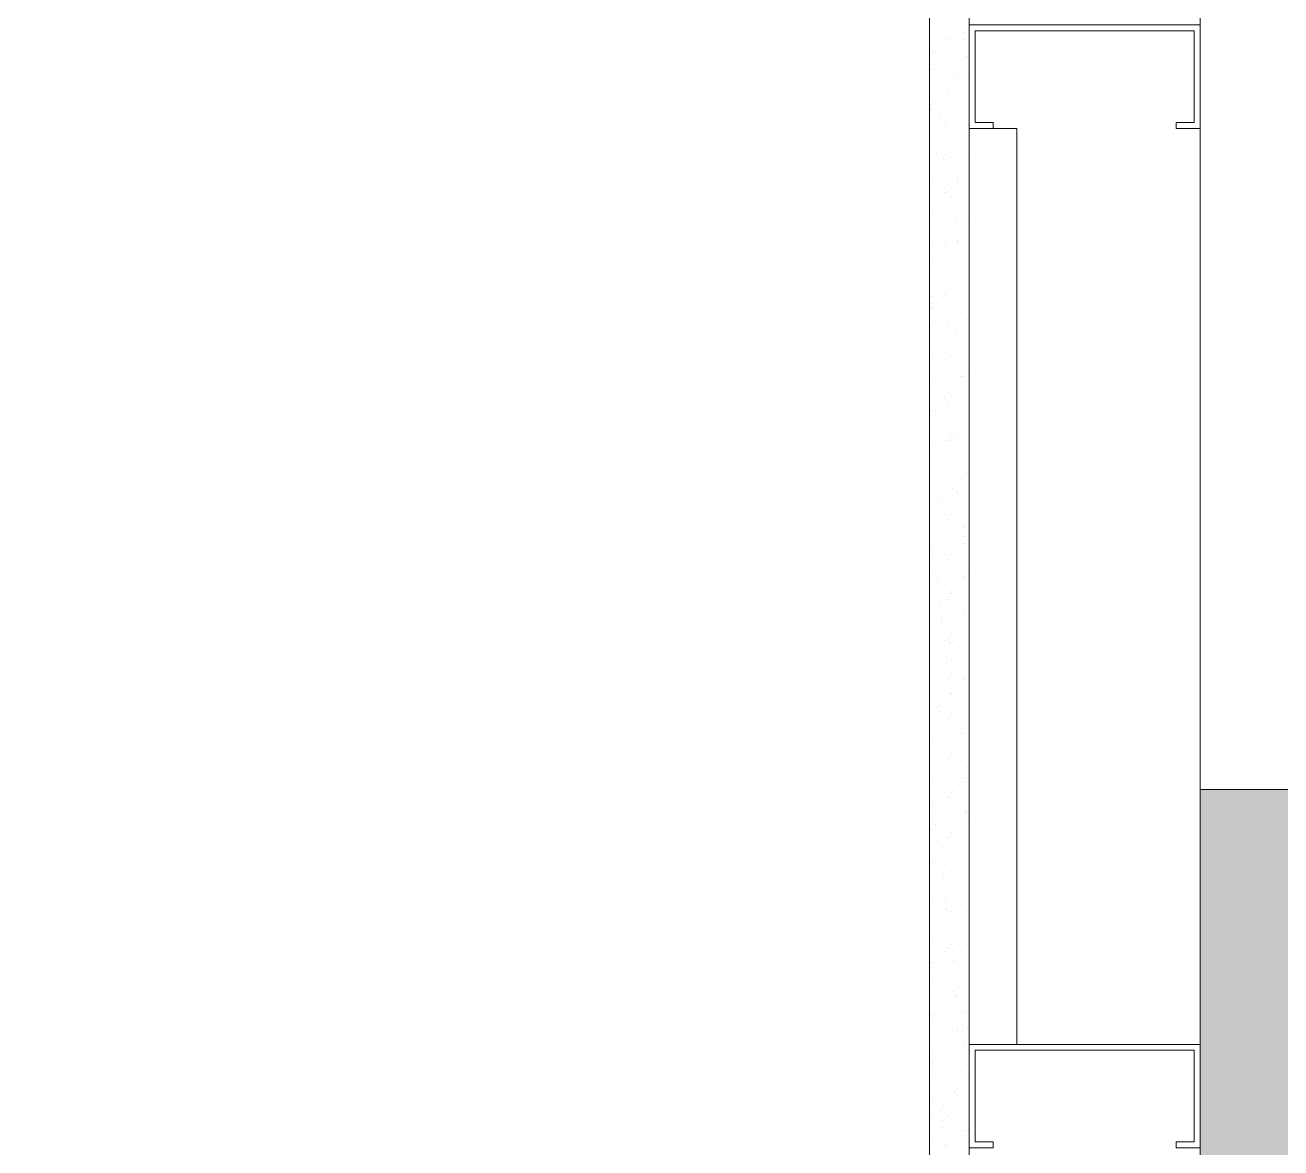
# Model space of a CAD drawing. Header units: inches. Extents: x 891 to 14187, y -1169 to 3232.
# Drawn here: x 12626.4 to 12646.11, y 2703.28 to 2720.9 of the extents above; entities that cross this region are included whole.
import ezdxf

# ---------------------------------------------------------------- set-up
doc = ezdxf.new("R2010")
doc.units = ezdxf.units.IN
doc.header["$MEASUREMENT"] = 0
for name, color, linetype, lineweight in [('A-Hatch', 7, 'Continuous', 9), ('A-WALL-PRHT', 7, 'Continuous', 9), ('E1', 7, 'Continuous', 9), ('E2', 7, 'Continuous', 9), ('E3', 7, 'Continuous', 9), ('EX-EXT-CORE', 7, 'Continuous', 9), ('EX-Windows', 7, 'Continuous', 9), ('MUC-LOW_WALL', 7, 'Continuous', 9)]:
    doc.layers.add(name, color=color, linetype=linetype, lineweight=lineweight)

msp = doc.modelspace()

# ---------------------------------------------------------------- hatches: boundary and pattern name
at = {"layer": 'A-Hatch'}
h = msp.add_hatch(color=9, dxfattribs=at)
h.paths.add_polyline_path([(12710.428, 2286.272), (12711.916, 2286.464), (12713.306, 2287.026), (12714.509, 2287.923), (12715.445, 2289.096), (12716.053, 2290.467), (12716.294, 2291.948), (12716.151, 2293.441), (12715.635, 2294.85), (12721.37, 2294.85), (12721.37, 2295.928), (12721.473, 2296.705), (12721.772, 2297.428), (12722.249, 2298.05), (12722.87, 2298.526), (12723.594, 2298.826), (12724.37, 2298.928), (12725.008, 2298.928), (12725.008, 2303.439), (12726.036, 2303.106), (12727.115, 2303.038), (12728.177, 2303.241), (12729.155, 2303.701), (12729.988, 2304.391), (12730.623, 2305.265), (12731.021, 2306.271), (12731.157, 2307.343), (12731.021, 2308.416), (12730.623, 2309.421), (12729.988, 2310.295), (12729.155, 2310.985), (12728.177, 2311.445), (12727.115, 2311.648), (12726.036, 2311.58), (12725.008, 2311.247), (12725.008, 2538.947), (12726.126, 2538.612), (12727.292, 2538.572), (12728.431, 2538.828), (12729.468, 2539.364), (12730.334, 2540.145), (12730.975, 2541.121), (12731.348, 2542.227), (12731.428, 2543.391), (12731.211, 2544.537), (12730.711, 2545.592), (12729.96, 2546.485), (12729.007, 2547.159), (12743.86, 2562.012), (12719.638, 2586.234), (12704.181, 2570.777), (12666.465, 2570.777), (12666.465, 2607.838), (12644.845, 2607.838), (12644.845, 2560.506), (12614.067, 2560.506), (12614.067, 2530.833), (12673.566, 2530.833), (12673.566, 2342.09), (12650.874, 2342.09), (12650.874, 2305.75), (12690.28, 2305.75), (12690.28, 2303.669), (12690.4, 2302.629), (12690.755, 2301.644), (12691.325, 2300.766), (12692.081, 2300.042), (12692.983, 2299.509), (12693.982, 2299.197), (12695.026, 2299.121), (12697.21, 2299.121), (12697.986, 2299.019), (12698.71, 2298.719), (12699.331, 2298.242), (12699.808, 2297.621), (12700.108, 2296.898), (12700.21, 2296.121), (12700.21, 2294.85), (12705.221, 2294.85), (12704.704, 2293.441), (12704.562, 2291.948), (12704.802, 2290.467), (12705.411, 2289.096), (12706.347, 2287.923), (12707.549, 2287.026), (12708.94, 2286.464)])
h.paths.add_polyline_path([(13105.654, 2507.137), (13107.612, 2507.137), (13108.389, 2507.24), (13109.112, 2507.539), (13109.734, 2508.016), (13110.21, 2508.637), (13110.51, 2509.361), (13110.612, 2510.137), (13110.612, 2515.779), (13116.254, 2515.779), (13116.986, 2515.87), (13117.673, 2516.136), (13118.275, 2516.562), (13118.755, 2517.122), (13119.083, 2517.782), (13119.241, 2518.502), (13164.639, 2518.502), (13164.639, 2524.472), (13168.139, 2524.472), (13168.139, 2531.487), (13169.639, 2531.487), (13169.639, 2539.487), (13168.139, 2539.487), (13168.139, 2546.502), (13164.639, 2546.502), (13164.639, 2550.502), (13140.639, 2550.502), (13140.639, 2652.386), (13037.144, 2652.386), (13017.822, 2672.799), (13021.216, 2682.122), (12990.666, 2693.241), (12984.176, 2678.505), (12957.546, 2678.505), (12957.546, 2671.005), (12952.546, 2671.005), (12952.546, 2651.315), (12957.546, 2651.315), (12957.546, 2642.836), (12990.903, 2642.836), (12990.793, 2641.64), (12990.98, 2640.453), (12991.453, 2639.349), (12992.184, 2638.396), (12993.126, 2637.652), (12994.223, 2637.162), (12995.407, 2636.957), (12996.604, 2637.049), (12997.742, 2637.434), (12998.751, 2638.086), (13088.817, 2548.019), (13087.962, 2547.178), (13087.34, 2546.153), (13086.989, 2545.007), (13086.93, 2543.809), (13087.167, 2542.634), (13087.685, 2541.552), (13088.579, 2540.54), (13089.424, 2539.927), (13090.538, 2539.483), (13091.727, 2539.327), (13092.918, 2539.467), (13094.038, 2539.895), (13094.038, 2518.383), (13094.217, 2517.688), (13094.556, 2517.056), (13095.036, 2516.522), (13095.628, 2516.117), (13096.3, 2515.865), (13097.012, 2515.779), (13102.654, 2515.779), (13102.654, 2510.137), (13102.756, 2509.361), (13103.055, 2508.637), (13103.532, 2508.016), (13104.154, 2507.539), (13104.877, 2507.24)])
h.paths.add_polyline_path([(12805.032, 2628.119), (12808.567, 2631.655), (12811.035, 2629.187), (12820.56, 2638.711), (12821.375, 2637.868), (12822.377, 2637.256), (12823.5, 2636.917), (12824.673, 2636.871), (12825.819, 2637.121), (12826.865, 2637.652), (12827.744, 2638.43), (12828.399, 2639.403), (12828.788, 2640.51), (12828.886, 2641.679), (12828.687, 2642.836), (12857.546, 2642.836), (12857.546, 2649.315), (12862.546, 2649.315), (12862.546, 2669.005), (12857.546, 2669.005), (12857.546, 2676.505), (12830.917, 2676.505), (12824.427, 2691.241), (12793.877, 2680.122), (12799.12, 2665.716), (12783.278, 2649.873)])
h.paths.add_polyline_path([(12666.465, 2637.838), (12666.465, 2708.905), (12644.845, 2708.905), (12644.845, 2637.838), (12659.629, 2637.838)])

# ---------------------------------------------------------------- linework, layer by layer
at = {"layer": 'A-WALL-PRHT', "color": 8}
for p, q in [((12640.595, 2768.905), (12640.595, 2688.595)), ((12641.22, 2768.905), (12641.22, 2688.595))]:
    msp.add_line(p, q, dxfattribs=at)
at = {"layer": 'E1', "color": 8}
for p, q in [((12644.845, 2691.22), (12644.845, 2767.28)), ((12640.802, 2720.888), (12640.802, 2720.888)), ((12641.066, 2720.879), (12641.066, 2720.879)), ((12641.066, 2720.879), (12641.066, 2720.879)), ((12641.188, 2720.9), (12641.188, 2720.9)), ((12640.611, 2720.758), (12640.611, 2720.758)), ((12640.617, 2720.836), (12640.617, 2720.836)), ((12640.617, 2720.836), (12640.617, 2720.836)), ((12640.884, 2720.68), (12640.884, 2720.68)), ((12640.884, 2720.68), (12640.884, 2720.68)), ((12640.925, 2720.694), (12640.925, 2720.694)), ((12640.987, 2720.647), (12640.987, 2720.647)), ((12640.987, 2720.647), (12640.987, 2720.647)), ((12641.126, 2720.779), (12641.126, 2720.779)), ((12641.126, 2720.779), (12641.126, 2720.779)), ((12641.14, 2720.675), (12641.14, 2720.675)), ((12641.14, 2720.675), (12641.14, 2720.675)), ((12640.602, 2720.634), (12640.602, 2720.634)), ((12640.602, 2720.634), (12640.602, 2720.634)), ((12640.633, 2720.595), (12640.633, 2720.595)), ((12640.633, 2720.595), (12640.633, 2720.595)), ((12640.646, 2720.491), (12640.646, 2720.491)), ((12640.646, 2720.491), (12640.646, 2720.491)), ((12640.691, 2720.469), (12640.691, 2720.469)), ((12640.691, 2720.469), (12640.691, 2720.469)), ((12640.725, 2720.506), (12640.725, 2720.506)), ((12640.871, 2720.61), (12640.871, 2720.61)), ((12640.871, 2720.61), (12640.871, 2720.61)), ((12640.8, 2720.376), (12640.8, 2720.376)), ((12640.8, 2720.376), (12640.8, 2720.376)), ((12641.119, 2720.375), (12641.119, 2720.375)), ((12641.119, 2720.375), (12641.119, 2720.375)), ((12641.176, 2720.404), (12641.176, 2720.404)), ((12641.185, 2720.389), (12641.185, 2720.389)), ((12641.185, 2720.389), (12641.185, 2720.389)), ((12640.618, 2720.213), (12640.618, 2720.213)), ((12640.618, 2720.213), (12640.618, 2720.213)), ((12640.622, 2720.094), (12640.622, 2720.094)), ((12640.682, 2720.219), (12640.682, 2720.219)), ((12640.703, 2720.057), (12640.703, 2720.057)), ((12640.703, 2720.057), (12640.703, 2720.057)), ((12640.926, 2720.071), (12640.926, 2720.071)), ((12641.007, 2720.106), (12641.007, 2720.106)), ((12641.06, 2720.079), (12641.06, 2720.079)), ((12641.06, 2720.079), (12641.06, 2720.079)), ((12641.197, 2720.241), (12641.197, 2720.241)), ((12641.197, 2720.241), (12641.197, 2720.241)), ((12641.211, 2720.137), (12641.211, 2720.137)), ((12641.211, 2720.137), (12641.211, 2720.137)), ((12640.717, 2719.952), (12640.717, 2719.952)), ((12640.717, 2719.952), (12640.717, 2719.952)), ((12640.866, 2719.868), (12640.866, 2719.868)), ((12640.866, 2719.868), (12640.866, 2719.868)), ((12640.872, 2719.987), (12640.872, 2719.987)), ((12640.872, 2719.987), (12640.872, 2719.987)), ((12640.9, 2719.905), (12640.9, 2719.905)), ((12641.192, 2719.865), (12641.192, 2719.865)), ((12641.192, 2719.865), (12641.192, 2719.865)), ((12640.684, 2719.669), (12640.684, 2719.669)), ((12640.684, 2719.669), (12640.684, 2719.669)), ((12640.753, 2719.681), (12640.753, 2719.681)), ((12640.807, 2719.853), (12640.807, 2719.853)), ((12640.807, 2719.853), (12640.807, 2719.853)), ((12641.12, 2719.752), (12641.12, 2719.752)), ((12641.12, 2719.752), (12641.12, 2719.752)), ((12640.619, 2719.582), (12640.619, 2719.582)), ((12640.619, 2719.582), (12640.619, 2719.582)), ((12640.62, 2719.59), (12640.62, 2719.59)), ((12640.62, 2719.59), (12640.62, 2719.59)), ((12640.774, 2719.518), (12640.774, 2719.518)), ((12640.774, 2719.518), (12640.774, 2719.518)), ((12641.004, 2719.595), (12641.004, 2719.595)), ((12641.004, 2719.595), (12641.004, 2719.595)), ((12640.788, 2719.414), (12640.788, 2719.414)), ((12640.788, 2719.414), (12640.788, 2719.414)), ((12640.826, 2719.313), (12640.826, 2719.313)), ((12640.873, 2719.364), (12640.873, 2719.364)), ((12640.873, 2719.364), (12640.873, 2719.364)), ((12640.927, 2719.448), (12640.927, 2719.448)), ((12641.042, 2719.267), (12641.042, 2719.267)), ((12641.042, 2719.267), (12641.042, 2719.267)), ((12641.076, 2719.304), (12641.076, 2719.304)), ((12641.211, 2719.325), (12641.211, 2719.325)), ((12640.824, 2719.142), (12640.824, 2719.142)), ((12641.011, 2719.071), (12641.011, 2719.071)), ((12641.011, 2719.071), (12641.011, 2719.071)), ((12641.121, 2719.129), (12641.121, 2719.129)), ((12641.121, 2719.129), (12641.121, 2719.129)), ((12640.621, 2718.968), (12640.621, 2718.968)), ((12640.621, 2718.968), (12640.621, 2718.968)), ((12640.626, 2719.059), (12640.626, 2719.059)), ((12640.626, 2719.059), (12640.626, 2719.059)), ((12640.7, 2718.894), (12640.7, 2718.894)), ((12640.845, 2718.98), (12640.845, 2718.98)), ((12640.845, 2718.98), (12640.845, 2718.98)), ((12640.859, 2719.068), (12640.859, 2719.068)), ((12640.859, 2719.068), (12640.859, 2719.068)), ((12640.859, 2718.876), (12640.859, 2718.876)), ((12640.859, 2718.876), (12640.859, 2718.876)), ((12640.666, 2718.857), (12640.666, 2718.857)), ((12640.666, 2718.857), (12640.666, 2718.857)), ((12640.824, 2718.801), (12640.824, 2718.801)), ((12640.824, 2718.801), (12640.824, 2718.801)), ((12640.874, 2718.741), (12640.874, 2718.741)), ((12640.874, 2718.741), (12640.874, 2718.741)), ((12640.928, 2718.825), (12640.928, 2718.825)), ((12641.209, 2718.814), (12641.209, 2718.814)), ((12641.209, 2718.814), (12641.209, 2718.814)), ((12640.645, 2718.519), (12640.645, 2718.519)), ((12640.895, 2718.604), (12640.895, 2718.604)), ((12641.031, 2718.531), (12641.031, 2718.531)), ((12641.123, 2718.506), (12641.123, 2718.506)), ((12641.123, 2718.506), (12641.123, 2718.506)), ((12641.217, 2718.666), (12641.217, 2718.666)), ((12641.217, 2718.666), (12641.217, 2718.666)), ((12640.622, 2718.345), (12640.622, 2718.345)), ((12640.622, 2718.345), (12640.622, 2718.345)), ((12640.876, 2718.293), (12640.876, 2718.293)), ((12640.916, 2718.441), (12640.916, 2718.441)), ((12640.916, 2718.441), (12640.916, 2718.441)), ((12640.93, 2718.337), (12640.93, 2718.337)), ((12640.93, 2718.337), (12640.93, 2718.337)), ((12641.035, 2718.467), (12641.035, 2718.467)), ((12641.035, 2718.467), (12641.035, 2718.467)), ((12641.216, 2718.29), (12641.216, 2718.29)), ((12641.216, 2718.29), (12641.216, 2718.29)), ((12640.83, 2718.277), (12640.83, 2718.277)), ((12640.83, 2718.277), (12640.83, 2718.277)), ((12640.842, 2718.256), (12640.842, 2718.256)), ((12640.842, 2718.256), (12640.842, 2718.256)), ((12640.875, 2718.118), (12640.875, 2718.118)), ((12640.875, 2718.118), (12640.875, 2718.118)), ((12640.929, 2718.203), (12640.929, 2718.203)), ((12640.643, 2718.007), (12640.643, 2718.007)), ((12640.643, 2718.007), (12640.643, 2718.007)), ((12640.659, 2718.057), (12640.659, 2718.057)), ((12640.659, 2718.057), (12640.659, 2718.057)), ((12640.966, 2718.066), (12640.966, 2718.066)), ((12640.987, 2717.903), (12640.987, 2717.903)), ((12640.987, 2717.903), (12640.987, 2717.903)), ((12641.028, 2718.02), (12641.028, 2718.02)), ((12641.028, 2718.02), (12641.028, 2718.02)), ((12640.623, 2717.722), (12640.623, 2717.722)), ((12640.623, 2717.722), (12640.623, 2717.722)), ((12640.85, 2717.737), (12640.85, 2717.737)), ((12641.001, 2717.799), (12641.001, 2717.799)), ((12641.001, 2717.799), (12641.001, 2717.799)), ((12641.051, 2717.691), (12641.051, 2717.691)), ((12641.124, 2717.883), (12641.124, 2717.883)), ((12641.124, 2717.883), (12641.124, 2717.883)), ((12641.211, 2717.865), (12641.211, 2717.865)), ((12641.211, 2717.865), (12641.211, 2717.865)), ((12640.877, 2717.495), (12640.877, 2717.495)), ((12640.877, 2717.495), (12640.877, 2717.495)), ((12640.93, 2717.58), (12640.93, 2717.58)), ((12641.017, 2717.655), (12641.017, 2717.655)), ((12641.017, 2717.655), (12641.017, 2717.655)), ((12641.035, 2717.496), (12641.035, 2717.496)), ((12641.035, 2717.496), (12641.035, 2717.496)), ((12641.036, 2717.527), (12641.036, 2717.527)), ((12640.649, 2717.483), (12640.649, 2717.483)), ((12640.649, 2717.483), (12640.649, 2717.483)), ((12640.835, 2717.455), (12640.835, 2717.455)), ((12640.835, 2717.455), (12640.835, 2717.455)), ((12641.058, 2717.365), (12641.058, 2717.365)), ((12641.058, 2717.365), (12641.058, 2717.365)), ((12640.624, 2717.099), (12640.624, 2717.099)), ((12640.624, 2717.099), (12640.624, 2717.099)), ((12640.642, 2717.245), (12640.642, 2717.245)), ((12640.642, 2717.245), (12640.642, 2717.245)), ((12640.676, 2717.281), (12640.676, 2717.281)), ((12640.847, 2717.226), (12640.847, 2717.226)), ((12640.847, 2717.226), (12640.847, 2717.226)), ((12641.072, 2717.261), (12641.072, 2717.261)), ((12641.072, 2717.261), (12641.072, 2717.261)), ((12641.125, 2717.261), (12641.125, 2717.261)), ((12641.125, 2717.261), (12641.125, 2717.261)), ((12640.669, 2716.943), (12640.669, 2716.943)), ((12640.931, 2716.957), (12640.931, 2716.957)), ((12641.054, 2716.956), (12641.054, 2716.956)), ((12641.107, 2716.989), (12641.107, 2716.989)), ((12641.193, 2717.053), (12641.193, 2717.053)), ((12641.193, 2717.053), (12641.193, 2717.053)), ((12640.614, 2716.805), (12640.614, 2716.805)), ((12640.878, 2716.873), (12640.878, 2716.873)), ((12640.878, 2716.873), (12640.878, 2716.873)), ((12641.01, 2716.854), (12641.01, 2716.854)), ((12641.01, 2716.854), (12641.01, 2716.854)), ((12641.129, 2716.826), (12641.129, 2716.826)), ((12641.129, 2716.826), (12641.129, 2716.826)), ((12641.142, 2716.722), (12641.142, 2716.722)), ((12641.142, 2716.722), (12641.142, 2716.722)), ((12640.635, 2716.642), (12640.635, 2716.642)), ((12640.635, 2716.642), (12640.635, 2716.642)), ((12640.649, 2716.538), (12640.649, 2716.538)), ((12640.649, 2716.538), (12640.649, 2716.538)), ((12640.817, 2716.643), (12640.817, 2716.643)), ((12640.817, 2716.643), (12640.817, 2716.643)), ((12640.851, 2716.68), (12640.851, 2716.68)), ((12640.854, 2716.702), (12640.854, 2716.702)), ((12640.854, 2716.702), (12640.854, 2716.702)), ((12641.126, 2716.638), (12641.126, 2716.638)), ((12641.126, 2716.638), (12641.126, 2716.638)), ((12640.625, 2716.476), (12640.625, 2716.476)), ((12640.625, 2716.476), (12640.625, 2716.476)), ((12640.635, 2716.444), (12640.635, 2716.444)), ((12640.635, 2716.444), (12640.635, 2716.444)), ((12640.666, 2716.432), (12640.666, 2716.432)), ((12640.666, 2716.432), (12640.666, 2716.432)), ((12640.933, 2716.334), (12640.933, 2716.334)), ((12641.052, 2716.444), (12641.052, 2716.444)), ((12641.052, 2716.444), (12641.052, 2716.444)), ((12641.178, 2716.451), (12641.178, 2716.451)), ((12640.685, 2716.266), (12640.685, 2716.266)), ((12640.873, 2716.162), (12640.873, 2716.162)), ((12640.879, 2716.25), (12640.879, 2716.25)), ((12640.879, 2716.25), (12640.879, 2716.25)), ((12641.186, 2716.253), (12641.186, 2716.253)), ((12641.186, 2716.253), (12641.186, 2716.253)), ((12641.2, 2716.288), (12641.2, 2716.288)), ((12641.2, 2716.288), (12641.2, 2716.288)), ((12641.213, 2716.184), (12641.213, 2716.184)), ((12641.213, 2716.184), (12641.213, 2716.184)), ((12640.706, 2716.104), (12640.706, 2716.104)), ((12640.706, 2716.104), (12640.706, 2716.104)), ((12640.72, 2716), (12640.72, 2716)), ((12640.72, 2716), (12640.72, 2716)), ((12640.993, 2716.042), (12640.993, 2716.042)), ((12640.993, 2716.042), (12640.993, 2716.042)), ((12641.027, 2716.079), (12641.027, 2716.079)), ((12641.059, 2715.921), (12641.059, 2715.921)), ((12641.059, 2715.921), (12641.059, 2715.921)), ((12641.127, 2716.015), (12641.127, 2716.015)), ((12641.127, 2716.015), (12641.127, 2716.015)), ((12640.626, 2715.853), (12640.626, 2715.853)), ((12640.626, 2715.853), (12640.626, 2715.853)), ((12640.673, 2715.908), (12640.673, 2715.908)), ((12640.673, 2715.908), (12640.673, 2715.908)), ((12640.755, 2715.728), (12640.755, 2715.728)), ((12640.81, 2715.843), (12640.81, 2715.843)), ((12640.81, 2715.843), (12640.81, 2715.843)), ((12640.617, 2715.632), (12640.617, 2715.632)), ((12640.617, 2715.632), (12640.617, 2715.632)), ((12640.651, 2715.669), (12640.651, 2715.669)), ((12640.777, 2715.565), (12640.777, 2715.565)), ((12640.777, 2715.565), (12640.777, 2715.565)), ((12640.871, 2715.65), (12640.871, 2715.65)), ((12640.871, 2715.65), (12640.871, 2715.65)), ((12640.88, 2715.627), (12640.88, 2715.627)), ((12640.88, 2715.627), (12640.88, 2715.627)), ((12640.934, 2715.711), (12640.934, 2715.711)), ((12640.693, 2715.368), (12640.693, 2715.368)), ((12640.791, 2715.461), (12640.791, 2715.461)), ((12640.791, 2715.461), (12640.791, 2715.461)), ((12641.078, 2715.381), (12641.078, 2715.381)), ((12641.128, 2715.392), (12641.128, 2715.392)), ((12641.128, 2715.392), (12641.128, 2715.392)), ((12641.168, 2715.441), (12641.168, 2715.441)), ((12641.168, 2715.441), (12641.168, 2715.441)), ((12641.202, 2715.478), (12641.202, 2715.478)), ((12640.627, 2715.231), (12640.627, 2715.231)), ((12640.627, 2715.231), (12640.627, 2715.231)), ((12640.826, 2715.19), (12640.826, 2715.19)), ((12640.878, 2715.127), (12640.878, 2715.127)), ((12640.878, 2715.127), (12640.878, 2715.127)), ((12640.986, 2715.242), (12640.986, 2715.242)), ((12640.986, 2715.242), (12640.986, 2715.242)), ((12640.793, 2715.031), (12640.793, 2715.031)), ((12640.793, 2715.031), (12640.793, 2715.031)), ((12640.826, 2715.068), (12640.826, 2715.068)), ((12640.848, 2715.027), (12640.848, 2715.027)), ((12640.848, 2715.027), (12640.848, 2715.027)), ((12640.881, 2715.004), (12640.881, 2715.004)), ((12640.881, 2715.004), (12640.881, 2715.004)), ((12640.935, 2715.088), (12640.935, 2715.088)), ((12640.61, 2714.832), (12640.61, 2714.832)), ((12640.61, 2714.832), (12640.61, 2714.832)), ((12640.69, 2714.856), (12640.69, 2714.856)), ((12640.69, 2714.856), (12640.69, 2714.856)), ((12640.861, 2714.923), (12640.861, 2714.923)), ((12640.861, 2714.923), (12640.861, 2714.923)), ((12641.076, 2714.869), (12641.076, 2714.869)), ((12641.076, 2714.869), (12641.076, 2714.869)), ((12641.129, 2714.769), (12641.129, 2714.769)), ((12641.129, 2714.769), (12641.129, 2714.769)), ((12640.629, 2714.608), (12640.629, 2714.608)), ((12640.629, 2714.608), (12640.629, 2714.608)), ((12640.897, 2714.651), (12640.897, 2714.651)), ((12640.897, 2714.587), (12640.897, 2714.587)), ((12641.161, 2714.641), (12641.161, 2714.641)), ((12641.161, 2714.641), (12641.161, 2714.641)), ((12640.882, 2714.381), (12640.882, 2714.381)), ((12640.882, 2714.381), (12640.882, 2714.381)), ((12640.919, 2714.489), (12640.919, 2714.489)), ((12640.919, 2714.489), (12640.919, 2714.489)), ((12640.932, 2714.385), (12640.932, 2714.385)), ((12640.932, 2714.385), (12640.932, 2714.385)), ((12640.936, 2714.466), (12640.936, 2714.466)), ((12640.968, 2714.43), (12640.968, 2714.43)), ((12640.968, 2714.43), (12640.968, 2714.43)), ((12641.002, 2714.467), (12641.002, 2714.467)), ((12641.082, 2714.345), (12641.082, 2714.345)), ((12641.082, 2714.345), (12641.082, 2714.345)), ((12640.697, 2714.333), (12640.697, 2714.333)), ((12640.697, 2714.333), (12640.697, 2714.333)), ((12640.786, 2714.231), (12640.786, 2714.231)), ((12640.786, 2714.231), (12640.786, 2714.231)), ((12641.131, 2714.146), (12641.131, 2714.146)), ((12641.131, 2714.146), (12641.131, 2714.146)), ((12640.626, 2714.057), (12640.626, 2714.057)), ((12640.63, 2713.985), (12640.63, 2713.985)), ((12640.63, 2713.985), (12640.63, 2713.985)), ((12640.895, 2714.075), (12640.895, 2714.075)), ((12640.895, 2714.075), (12640.895, 2714.075)), ((12640.968, 2714.113), (12640.968, 2714.113)), ((12640.99, 2713.95), (12640.99, 2713.95)), ((12640.99, 2713.95), (12640.99, 2713.95)), ((12640.716, 2713.793), (12640.716, 2713.793)), ((12640.883, 2713.758), (12640.883, 2713.758)), ((12640.883, 2713.758), (12640.883, 2713.758)), ((12640.937, 2713.843), (12640.937, 2713.843)), ((12641.003, 2713.846), (12641.003, 2713.846)), ((12641.003, 2713.846), (12641.003, 2713.846)), ((12641.102, 2713.805), (12641.102, 2713.805)), ((12641.144, 2713.829), (12641.144, 2713.829)), ((12641.144, 2713.829), (12641.144, 2713.829)), ((12641.178, 2713.865), (12641.178, 2713.865)), ((12640.901, 2713.551), (12640.901, 2713.551)), ((12640.901, 2713.551), (12640.901, 2713.551)), ((12640.961, 2713.63), (12640.961, 2713.63)), ((12640.961, 2713.63), (12640.961, 2713.63)), ((12641.039, 2713.574), (12641.039, 2713.574)), ((12640.631, 2713.362), (12640.631, 2713.362)), ((12640.631, 2713.362), (12640.631, 2713.362)), ((12640.768, 2713.419), (12640.768, 2713.419)), ((12640.768, 2713.419), (12640.768, 2713.419)), ((12640.802, 2713.456), (12640.802, 2713.456)), ((12641.06, 2713.412), (12641.06, 2713.412)), ((12641.06, 2713.412), (12641.06, 2713.412)), ((12641.132, 2713.524), (12641.132, 2713.524)), ((12641.132, 2713.524), (12641.132, 2713.524)), ((12640.714, 2713.281), (12640.714, 2713.281)), ((12640.714, 2713.281), (12640.714, 2713.281)), ((12640.938, 2713.22), (12640.938, 2713.22)), ((12641.074, 2713.308), (12641.074, 2713.308)), ((12641.074, 2713.308), (12641.074, 2713.308)), ((12641.099, 2713.294), (12641.099, 2713.294)), ((12641.099, 2713.294), (12641.099, 2713.294)), ((12640.884, 2713.136), (12640.884, 2713.136)), ((12640.884, 2713.136), (12640.884, 2713.136)), ((12640.921, 2713.011), (12640.921, 2713.011)), ((12641.11, 2713.036), (12641.11, 2713.036)), ((12641.137, 2713.028), (12641.137, 2713.028)), ((12641.137, 2713.028), (12641.137, 2713.028)), ((12640.616, 2712.852), (12640.616, 2712.852)), ((12640.944, 2712.817), (12640.944, 2712.817)), ((12640.944, 2712.817), (12640.944, 2712.817)), ((12640.977, 2712.854), (12640.977, 2712.854)), ((12641.106, 2712.77), (12641.106, 2712.77)), ((12641.106, 2712.77), (12641.106, 2712.77)), ((12641.131, 2712.874), (12641.131, 2712.874)), ((12641.131, 2712.874), (12641.131, 2712.874)), ((12641.133, 2712.901), (12641.133, 2712.901)), ((12641.133, 2712.901), (12641.133, 2712.901)), ((12641.145, 2712.769), (12641.145, 2712.769)), ((12641.145, 2712.769), (12641.145, 2712.769)), ((12640.632, 2712.739), (12640.632, 2712.739)), ((12640.632, 2712.739), (12640.632, 2712.739)), ((12640.638, 2712.689), (12640.638, 2712.689)), ((12640.638, 2712.689), (12640.638, 2712.689)), ((12640.651, 2712.585), (12640.651, 2712.585)), ((12640.651, 2712.585), (12640.651, 2712.585)), ((12640.721, 2712.757), (12640.721, 2712.757)), ((12640.721, 2712.757), (12640.721, 2712.757)), ((12640.761, 2712.618), (12640.761, 2712.618)), ((12640.761, 2712.618), (12640.761, 2712.618)), ((12640.939, 2712.597), (12640.939, 2712.597)), ((12640.602, 2712.444), (12640.602, 2712.444)), ((12640.886, 2712.513), (12640.886, 2712.513)), ((12640.886, 2712.513), (12640.886, 2712.513)), ((12640.918, 2712.5), (12640.918, 2712.5)), ((12640.918, 2712.5), (12640.918, 2712.5)), ((12641.181, 2712.498), (12641.181, 2712.498)), ((12640.687, 2712.313), (12640.687, 2712.313)), ((12640.74, 2712.217), (12640.74, 2712.217)), ((12641.119, 2712.216), (12641.119, 2712.216)), ((12641.119, 2712.216), (12641.119, 2712.216)), ((12641.125, 2712.23), (12641.125, 2712.23)), ((12641.134, 2712.278), (12641.134, 2712.278)), ((12641.134, 2712.278), (12641.134, 2712.278)), ((12641.153, 2712.253), (12641.153, 2712.253)), ((12641.202, 2712.335), (12641.202, 2712.335)), ((12641.202, 2712.335), (12641.202, 2712.335)), ((12641.216, 2712.231), (12641.216, 2712.231)), ((12641.216, 2712.231), (12641.216, 2712.231)), ((12640.633, 2712.116), (12640.633, 2712.116)), ((12640.633, 2712.116), (12640.633, 2712.116)), ((12640.709, 2712.151), (12640.709, 2712.151)), ((12640.709, 2712.151), (12640.709, 2712.151)), ((12640.722, 2712.047), (12640.722, 2712.047)), ((12640.722, 2712.047), (12640.722, 2712.047)), ((12640.925, 2711.976), (12640.925, 2711.976)), ((12640.925, 2711.976), (12640.925, 2711.976)), ((12640.937, 2712.017), (12640.937, 2712.017)), ((12640.937, 2712.017), (12640.937, 2712.017)), ((12640.94, 2711.974), (12640.94, 2711.974)), ((12640.744, 2711.806), (12640.744, 2711.806)), ((12640.744, 2711.806), (12640.744, 2711.806)), ((12640.777, 2711.843), (12640.777, 2711.843)), ((12640.887, 2711.89), (12640.887, 2711.89)), ((12640.887, 2711.89), (12640.887, 2711.89)), ((12640.738, 2711.706), (12640.738, 2711.706)), ((12640.738, 2711.706), (12640.738, 2711.706)), ((12640.758, 2711.775), (12640.758, 2711.775)), ((12640.779, 2711.612), (12640.779, 2711.612)), ((12640.779, 2711.612), (12640.779, 2711.612)), ((12641.123, 2711.718), (12641.123, 2711.718)), ((12641.123, 2711.718), (12641.123, 2711.718)), ((12641.135, 2711.655), (12641.135, 2711.655)), ((12641.135, 2711.655), (12641.135, 2711.655)), ((12640.634, 2711.494), (12640.634, 2711.494)), ((12640.634, 2711.494), (12640.634, 2711.494)), ((12640.793, 2711.508), (12640.793, 2711.508)), ((12640.793, 2711.508), (12640.793, 2711.508)), ((12640.945, 2711.436), (12640.945, 2711.436)), ((12641.112, 2711.416), (12641.112, 2711.416)), ((12641.112, 2711.416), (12641.112, 2711.416)), ((12640.829, 2711.237), (12640.829, 2711.237)), ((12640.888, 2711.267), (12640.888, 2711.267)), ((12640.888, 2711.267), (12640.888, 2711.267)), ((12640.919, 2711.205), (12640.919, 2711.205)), ((12640.919, 2711.205), (12640.919, 2711.205)), ((12640.942, 2711.351), (12640.942, 2711.351)), ((12640.953, 2711.242), (12640.953, 2711.242)), ((12641.13, 2711.195), (12641.13, 2711.195)), ((12641.13, 2711.195), (12641.13, 2711.195)), ((12640.737, 2711.006), (12640.737, 2711.006)), ((12640.737, 2711.006), (12640.737, 2711.006)), ((12640.744, 2711.182), (12640.744, 2711.182)), ((12640.744, 2711.182), (12640.744, 2711.182)), ((12640.85, 2711.074), (12640.85, 2711.074)), ((12640.85, 2711.074), (12640.85, 2711.074)), ((12641.136, 2711.032), (12641.136, 2711.032)), ((12641.136, 2711.032), (12641.136, 2711.032)), ((12640.635, 2710.871), (12640.635, 2710.871)), ((12640.635, 2710.871), (12640.635, 2710.871)), ((12640.864, 2710.97), (12640.864, 2710.97)), ((12640.864, 2710.97), (12640.864, 2710.97)), ((12640.942, 2710.924), (12640.942, 2710.924)), ((12640.942, 2710.924), (12640.942, 2710.924)), ((12640.764, 2710.642), (12640.764, 2710.642)), ((12640.889, 2710.644), (12640.889, 2710.644)), ((12640.889, 2710.644), (12640.889, 2710.644)), ((12640.9, 2710.698), (12640.9, 2710.698)), ((12640.943, 2710.729), (12640.943, 2710.729)), ((12641.095, 2710.604), (12641.095, 2710.604)), ((12641.095, 2710.604), (12641.095, 2710.604)), ((12641.128, 2710.641), (12641.128, 2710.641)), ((12641.149, 2710.655), (12641.149, 2710.655)), ((12640.912, 2710.405), (12640.912, 2710.405)), ((12640.912, 2710.405), (12640.912, 2710.405)), ((12640.921, 2710.536), (12640.921, 2710.536)), ((12640.921, 2710.536), (12640.921, 2710.536)), ((12640.935, 2710.432), (12640.935, 2710.432)), ((12640.935, 2710.432), (12640.935, 2710.432)), ((12640.949, 2710.401), (12640.949, 2710.401)), ((12640.949, 2710.401), (12640.949, 2710.401)), ((12641.137, 2710.409), (12641.137, 2710.409)), ((12641.137, 2710.409), (12641.137, 2710.409)), ((12640.636, 2710.248), (12640.636, 2710.248)), ((12640.636, 2710.248), (12640.636, 2710.248)), ((12640.753, 2710.231), (12640.753, 2710.231)), ((12640.719, 2710.194), (12640.719, 2710.194)), ((12640.719, 2710.194), (12640.719, 2710.194)), ((12640.761, 2710.13), (12640.761, 2710.13)), ((12640.761, 2710.13), (12640.761, 2710.13)), ((12640.89, 2710.021), (12640.89, 2710.021)), ((12640.89, 2710.021), (12640.89, 2710.021)), ((12640.944, 2710.106), (12640.944, 2710.106)), ((12640.971, 2710.16), (12640.971, 2710.16)), ((12641.147, 2710.143), (12641.147, 2710.143)), ((12641.147, 2710.143), (12641.147, 2710.143)), ((12640.968, 2709.861), (12640.968, 2709.861)), ((12640.992, 2709.997), (12640.992, 2709.997)), ((12640.992, 2709.997), (12640.992, 2709.997)), ((12641.006, 2709.893), (12641.006, 2709.893)), ((12641.006, 2709.893), (12641.006, 2709.893)), ((12640.638, 2709.625), (12640.638, 2709.625)), ((12640.638, 2709.625), (12640.638, 2709.625)), ((12640.768, 2709.607), (12640.768, 2709.607)), ((12640.768, 2709.607), (12640.768, 2709.607)), ((12640.928, 2709.63), (12640.928, 2709.63)), ((12641.042, 2709.622), (12641.042, 2709.622)), ((12641.088, 2709.804), (12641.088, 2709.804)), ((12641.088, 2709.804), (12641.088, 2709.804)), ((12641.138, 2709.787), (12641.138, 2709.787)), ((12641.138, 2709.787), (12641.138, 2709.787)), ((12641.153, 2709.619), (12641.153, 2709.619)), ((12641.153, 2709.619), (12641.153, 2709.619)), ((12640.895, 2709.593), (12640.895, 2709.593)), ((12640.895, 2709.593), (12640.895, 2709.593)), ((12640.945, 2709.483), (12640.945, 2709.483)), ((12641.063, 2709.459), (12641.063, 2709.459)), ((12641.063, 2709.459), (12641.063, 2709.459)), ((12640.712, 2709.394), (12640.712, 2709.394)), ((12640.712, 2709.394), (12640.712, 2709.394)), ((12640.891, 2709.399), (12640.891, 2709.399)), ((12640.891, 2709.399), (12640.891, 2709.399)), ((12640.966, 2709.349), (12640.966, 2709.349)), ((12640.966, 2709.349), (12640.966, 2709.349)), ((12641.077, 2709.355), (12641.077, 2709.355)), ((12641.077, 2709.355), (12641.077, 2709.355)), ((12640.787, 2709.067), (12640.787, 2709.067)), ((12641.104, 2709.028), (12641.104, 2709.028)), ((12641.112, 2709.083), (12641.112, 2709.083)), ((12641.14, 2709.164), (12641.14, 2709.164)), ((12641.14, 2709.164), (12641.14, 2709.164)), ((12641.173, 2709.079), (12641.173, 2709.079)), ((12640.619, 2708.899), (12640.619, 2708.899)), ((12640.639, 2709.002), (12640.639, 2709.002)), ((12640.639, 2709.002), (12640.639, 2709.002)), ((12640.946, 2708.86), (12640.946, 2708.86)), ((12640.972, 2708.825), (12640.972, 2708.825)), ((12640.972, 2708.825), (12640.972, 2708.825)), ((12641.07, 2708.991), (12641.07, 2708.991)), ((12641.07, 2708.991), (12641.07, 2708.991)), ((12641.134, 2708.921), (12641.134, 2708.921)), ((12641.134, 2708.921), (12641.134, 2708.921)), ((12640.64, 2708.736), (12640.64, 2708.736)), ((12640.64, 2708.736), (12640.64, 2708.736)), ((12640.654, 2708.632), (12640.654, 2708.632)), ((12640.654, 2708.632), (12640.654, 2708.632)), ((12640.888, 2708.792), (12640.888, 2708.792)), ((12640.888, 2708.792), (12640.888, 2708.792)), ((12640.892, 2708.776), (12640.892, 2708.776)), ((12640.892, 2708.776), (12640.892, 2708.776)), ((12641.148, 2708.817), (12641.148, 2708.817)), ((12641.148, 2708.817), (12641.148, 2708.817)), ((12640.694, 2708.582), (12640.694, 2708.582)), ((12640.694, 2708.582), (12640.694, 2708.582)), ((12640.728, 2708.618), (12640.728, 2708.618)), ((12640.785, 2708.555), (12640.785, 2708.555)), ((12640.785, 2708.555), (12640.785, 2708.555)), ((12641.141, 2708.541), (12641.141, 2708.541)), ((12641.141, 2708.541), (12641.141, 2708.541)), ((12641.17, 2708.568), (12641.17, 2708.568)), ((12641.17, 2708.568), (12641.17, 2708.568)), ((12641.183, 2708.545), (12641.183, 2708.545)), ((12640.607, 2708.273), (12640.607, 2708.273)), ((12640.64, 2708.379), (12640.64, 2708.379)), ((12640.64, 2708.379), (12640.64, 2708.379)), ((12640.69, 2708.361), (12640.69, 2708.361)), ((12640.947, 2708.237), (12640.947, 2708.237)), ((12640.992, 2708.285), (12640.992, 2708.285)), ((12641.205, 2708.382), (12641.205, 2708.382)), ((12641.205, 2708.382), (12641.205, 2708.382)), ((12641.218, 2708.278), (12641.218, 2708.278)), ((12641.218, 2708.278), (12641.218, 2708.278)), ((12640.711, 2708.198), (12640.711, 2708.198)), ((12640.711, 2708.198), (12640.711, 2708.198)), ((12640.725, 2708.094), (12640.725, 2708.094)), ((12640.725, 2708.094), (12640.725, 2708.094)), ((12640.792, 2708.032), (12640.792, 2708.032)), ((12640.792, 2708.032), (12640.792, 2708.032)), ((12640.894, 2708.153), (12640.894, 2708.153)), ((12640.894, 2708.153), (12640.894, 2708.153)), ((12641.063, 2708.191), (12641.063, 2708.191)), ((12641.063, 2708.191), (12641.063, 2708.191)), ((12641.177, 2708.044), (12641.177, 2708.044)), ((12641.177, 2708.044), (12641.177, 2708.044)), ((12640.87, 2707.98), (12640.87, 2707.98)), ((12640.87, 2707.98), (12640.87, 2707.98)), ((12640.904, 2708.017), (12640.904, 2708.017)), ((12641.142, 2707.918), (12641.142, 2707.918)), ((12641.142, 2707.918), (12641.142, 2707.918)), ((12640.604, 2707.761), (12640.604, 2707.761)), ((12640.604, 2707.761), (12640.604, 2707.761)), ((12640.641, 2707.757), (12640.641, 2707.757)), ((12640.641, 2707.757), (12640.641, 2707.757)), ((12640.688, 2707.781), (12640.688, 2707.781)), ((12640.688, 2707.781), (12640.688, 2707.781)), ((12640.761, 2707.822), (12640.761, 2707.822)), ((12640.782, 2707.66), (12640.782, 2707.66)), ((12640.782, 2707.66), (12640.782, 2707.66)), ((12640.989, 2707.774), (12640.989, 2707.774)), ((12640.989, 2707.774), (12640.989, 2707.774)), ((12640.796, 2707.555), (12640.796, 2707.555)), ((12640.796, 2707.555), (12640.796, 2707.555)), ((12640.811, 2707.491), (12640.811, 2707.491)), ((12640.895, 2707.53), (12640.895, 2707.53)), ((12640.895, 2707.53), (12640.895, 2707.53)), ((12640.948, 2707.614), (12640.948, 2707.614)), ((12641.196, 2707.504), (12641.196, 2707.504)), ((12640.832, 2707.284), (12640.832, 2707.284)), ((12640.996, 2707.25), (12640.996, 2707.25)), ((12640.996, 2707.25), (12640.996, 2707.25)), ((12641.046, 2707.379), (12641.046, 2707.379)), ((12641.046, 2707.379), (12641.046, 2707.379)), ((12641.079, 2707.416), (12641.079, 2707.416)), ((12641.143, 2707.295), (12641.143, 2707.295)), ((12641.143, 2707.295), (12641.143, 2707.295)), ((12640.611, 2707.238), (12640.611, 2707.238)), ((12640.611, 2707.238), (12640.611, 2707.238)), ((12640.642, 2707.134), (12640.642, 2707.134)), ((12640.642, 2707.134), (12640.642, 2707.134)), ((12640.853, 2707.121), (12640.853, 2707.121)), ((12640.853, 2707.121), (12640.853, 2707.121)), ((12640.863, 2707.18), (12640.863, 2707.18)), ((12640.863, 2707.18), (12640.863, 2707.18)), ((12640.67, 2706.969), (12640.67, 2706.969)), ((12640.67, 2706.969), (12640.67, 2706.969)), ((12640.704, 2707.006), (12640.704, 2707.006)), ((12640.809, 2706.98), (12640.809, 2706.98)), ((12640.809, 2706.98), (12640.809, 2706.98)), ((12640.867, 2707.017), (12640.867, 2707.017)), ((12640.867, 2707.017), (12640.867, 2707.017)), ((12640.896, 2706.907), (12640.896, 2706.907)), ((12640.896, 2706.907), (12640.896, 2706.907)), ((12640.95, 2706.992), (12640.95, 2706.992)), ((12641.194, 2706.992), (12641.194, 2706.992)), ((12641.194, 2706.992), (12641.194, 2706.992)), ((12640.63, 2706.697), (12640.63, 2706.697)), ((12640.902, 2706.745), (12640.902, 2706.745)), ((12641.016, 2706.71), (12641.016, 2706.71)), ((12641.144, 2706.672), (12641.144, 2706.672)), ((12641.144, 2706.672), (12641.144, 2706.672)), ((12640.643, 2706.511), (12640.643, 2706.511)), ((12640.643, 2706.511), (12640.643, 2706.511)), ((12640.815, 2706.456), (12640.815, 2706.456)), ((12640.815, 2706.456), (12640.815, 2706.456)), ((12640.924, 2706.583), (12640.924, 2706.583)), ((12640.924, 2706.583), (12640.924, 2706.583)), ((12640.938, 2706.479), (12640.938, 2706.479)), ((12640.938, 2706.479), (12640.938, 2706.479)), ((12641.039, 2706.579), (12641.039, 2706.579)), ((12641.039, 2706.579), (12641.039, 2706.579)), ((12641.201, 2706.469), (12641.201, 2706.469)), ((12641.201, 2706.469), (12641.201, 2706.469)), ((12640.845, 2706.368), (12640.845, 2706.368)), ((12640.845, 2706.368), (12640.845, 2706.368)), ((12640.879, 2706.405), (12640.879, 2706.405)), ((12640.897, 2706.285), (12640.897, 2706.285)), ((12640.897, 2706.285), (12640.897, 2706.285)), ((12640.951, 2706.369), (12640.951, 2706.369)), ((12640.628, 2706.186), (12640.628, 2706.186)), ((12640.628, 2706.186), (12640.628, 2706.186)), ((12640.663, 2706.169), (12640.663, 2706.169)), ((12640.663, 2706.169), (12640.663, 2706.169)), ((12640.973, 2706.207), (12640.973, 2706.207)), ((12641.013, 2706.198), (12641.013, 2706.198)), ((12641.013, 2706.198), (12641.013, 2706.198)), ((12640.644, 2705.888), (12640.644, 2705.888)), ((12640.644, 2705.888), (12640.644, 2705.888)), ((12640.835, 2705.916), (12640.835, 2705.916)), ((12640.995, 2706.044), (12640.995, 2706.044)), ((12640.995, 2706.044), (12640.995, 2706.044)), ((12641.008, 2705.94), (12641.008, 2705.94)), ((12641.008, 2705.94), (12641.008, 2705.94)), ((12641.145, 2706.05), (12641.145, 2706.05)), ((12641.145, 2706.05), (12641.145, 2706.05)), ((12641.214, 2705.978), (12641.214, 2705.978)), ((12641.214, 2705.978), (12641.214, 2705.978)), ((12640.952, 2705.746), (12640.952, 2705.746)), ((12641.02, 2705.675), (12641.02, 2705.675)), ((12641.02, 2705.675), (12641.02, 2705.675)), ((12641.021, 2705.767), (12641.021, 2705.767)), ((12641.021, 2705.767), (12641.021, 2705.767)), ((12641.044, 2705.669), (12641.044, 2705.669)), ((12641.055, 2705.804), (12641.055, 2705.804)), ((12640.634, 2705.662), (12640.634, 2705.662)), ((12640.634, 2705.662), (12640.634, 2705.662)), ((12640.839, 2705.568), (12640.839, 2705.568)), ((12640.839, 2705.568), (12640.839, 2705.568)), ((12640.898, 2705.662), (12640.898, 2705.662)), ((12640.898, 2705.662), (12640.898, 2705.662)), ((12641.066, 2705.506), (12641.066, 2705.506)), ((12641.066, 2705.506), (12641.066, 2705.506)), ((12640.645, 2705.357), (12640.645, 2705.357)), ((12640.645, 2705.357), (12640.645, 2705.357)), ((12640.679, 2705.394), (12640.679, 2705.394)), ((12640.832, 2705.404), (12640.832, 2705.404)), ((12640.832, 2705.404), (12640.832, 2705.404)), ((12641.079, 2705.402), (12641.079, 2705.402)), ((12641.079, 2705.402), (12641.079, 2705.402)), ((12641.146, 2705.427), (12641.146, 2705.427)), ((12641.146, 2705.427), (12641.146, 2705.427)), ((12641.218, 2705.417), (12641.218, 2705.417)), ((12641.218, 2705.417), (12641.218, 2705.417)), ((12640.646, 2705.265), (12640.646, 2705.265)), ((12640.646, 2705.265), (12640.646, 2705.265)), ((12640.654, 2705.122), (12640.654, 2705.122)), ((12640.953, 2705.123), (12640.953, 2705.123)), ((12641.039, 2705.135), (12641.039, 2705.135)), ((12641.115, 2705.13), (12641.115, 2705.13)), ((12641.197, 2705.165), (12641.197, 2705.165)), ((12641.197, 2705.165), (12641.197, 2705.165)), ((12640.621, 2704.946), (12640.621, 2704.946)), ((12640.839, 2704.881), (12640.839, 2704.881)), ((12640.839, 2704.881), (12640.839, 2704.881)), ((12640.899, 2705.039), (12640.899, 2705.039)), ((12640.899, 2705.039), (12640.899, 2705.039)), ((12641.014, 2704.966), (12641.014, 2704.966)), ((12641.014, 2704.966), (12641.014, 2704.966)), ((12641.136, 2704.968), (12641.136, 2704.968)), ((12641.136, 2704.968), (12641.136, 2704.968)), ((12640.643, 2704.783), (12640.643, 2704.783)), ((12640.643, 2704.783), (12640.643, 2704.783)), ((12640.657, 2704.679), (12640.657, 2704.679)), ((12640.657, 2704.679), (12640.657, 2704.679)), ((12640.821, 2704.756), (12640.821, 2704.756)), ((12640.821, 2704.756), (12640.821, 2704.756)), ((12640.855, 2704.792), (12640.855, 2704.792)), ((12641.147, 2704.804), (12641.147, 2704.804)), ((12641.147, 2704.804), (12641.147, 2704.804)), ((12641.15, 2704.864), (12641.15, 2704.864)), ((12641.15, 2704.864), (12641.15, 2704.864)), ((12640.638, 2704.556), (12640.638, 2704.556)), ((12640.638, 2704.556), (12640.638, 2704.556)), ((12640.647, 2704.642), (12640.647, 2704.642)), ((12640.647, 2704.642), (12640.647, 2704.642)), ((12640.651, 2704.61), (12640.651, 2704.61)), ((12640.651, 2704.61), (12640.651, 2704.61)), ((12640.954, 2704.5), (12640.954, 2704.5)), ((12641.037, 2704.623), (12641.037, 2704.623)), ((12641.037, 2704.623), (12641.037, 2704.623)), ((12641.186, 2704.592), (12641.186, 2704.592)), ((12640.692, 2704.408), (12640.692, 2704.408)), ((12640.858, 2704.341), (12640.858, 2704.341)), ((12640.9, 2704.416), (12640.9, 2704.416)), ((12640.9, 2704.416), (12640.9, 2704.416)), ((12641.19, 2704.365), (12641.19, 2704.365)), ((12641.19, 2704.365), (12641.19, 2704.365)), ((12641.207, 2704.429), (12641.207, 2704.429)), ((12641.207, 2704.429), (12641.207, 2704.429)), ((12640.714, 2704.245), (12640.714, 2704.245)), ((12640.714, 2704.245), (12640.714, 2704.245)), ((12640.727, 2704.141), (12640.727, 2704.141)), ((12640.727, 2704.141), (12640.727, 2704.141)), ((12640.996, 2704.154), (12640.996, 2704.154)), ((12640.996, 2704.154), (12640.996, 2704.154)), ((12641.03, 2704.191), (12641.03, 2704.191)), ((12641.043, 2704.1), (12641.043, 2704.1)), ((12641.043, 2704.1), (12641.043, 2704.1)), ((12641.149, 2704.181), (12641.149, 2704.181)), ((12641.149, 2704.181), (12641.149, 2704.181)), ((12640.648, 2704.02), (12640.648, 2704.02)), ((12640.648, 2704.02), (12640.648, 2704.02)), ((12640.658, 2704.087), (12640.658, 2704.087)), ((12640.658, 2704.087), (12640.658, 2704.087)), ((12640.814, 2703.955), (12640.814, 2703.955)), ((12640.814, 2703.955), (12640.814, 2703.955)), ((12640.621, 2703.744), (12640.621, 2703.744)), ((12640.621, 2703.744), (12640.621, 2703.744)), ((12640.655, 2703.781), (12640.655, 2703.781)), ((12640.763, 2703.869), (12640.763, 2703.869)), ((12640.785, 2703.707), (12640.785, 2703.707)), ((12640.785, 2703.707), (12640.785, 2703.707)), ((12640.856, 2703.829), (12640.856, 2703.829)), ((12640.856, 2703.829), (12640.856, 2703.829)), ((12640.901, 2703.793), (12640.901, 2703.793)), ((12640.901, 2703.793), (12640.901, 2703.793)), ((12640.955, 2703.878), (12640.955, 2703.878)), ((12640.678, 2703.547), (12640.678, 2703.547)), ((12640.798, 2703.603), (12640.798, 2703.603)), ((12640.798, 2703.603), (12640.798, 2703.603)), ((12641.063, 2703.559), (12641.063, 2703.559)), ((12641.15, 2703.558), (12641.15, 2703.558)), ((12641.15, 2703.558), (12641.15, 2703.558)), ((12641.172, 2703.553), (12641.172, 2703.553)), ((12641.172, 2703.553), (12641.172, 2703.553)), ((12641.206, 2703.59), (12641.206, 2703.59)), ((12640.649, 2703.397), (12640.649, 2703.397)), ((12640.649, 2703.397), (12640.649, 2703.397)), ((12640.834, 2703.331), (12640.834, 2703.331)), ((12640.863, 2703.306), (12640.863, 2703.306)), ((12640.863, 2703.306), (12640.863, 2703.306)), ((12640.99, 2703.354), (12640.99, 2703.354)), ((12640.99, 2703.354), (12640.99, 2703.354))]:
    msp.add_line(p, q, dxfattribs=at)
at = {"layer": 'E1', "color": 8, "flags": 128}
for points in [[(12644.751, 2719.374), (12644.47, 2719.374), (12644.47, 2719.28), (12644.845, 2719.28), (12644.845, 2720.905), (12641.22, 2720.905), (12641.22, 2719.28), (12641.595, 2719.28), (12641.595, 2719.374), (12641.314, 2719.374), (12641.314, 2720.811), (12644.751, 2720.811)], [(12644.751, 2703.374), (12644.47, 2703.374), (12644.47, 2703.28), (12644.845, 2703.28), (12644.845, 2704.905), (12641.22, 2704.905), (12641.22, 2703.28), (12641.595, 2703.28), (12641.595, 2703.374), (12641.314, 2703.374), (12641.314, 2704.811), (12644.751, 2704.811)]]:
    msp.add_lwpolyline(points, close=True, dxfattribs=at)
at = {"layer": 'E2', "color": 8}
for p, q in [((12640.595, 2688.595), (12640.595, 2768.905)), ((12640.595, 2768.905), (12640.595, 2688.595)), ((12641.22, 2768.905), (12641.22, 2688.595))]:
    msp.add_line(p, q, dxfattribs=at)
at = {"layer": 'E3', "color": 8}
for p, q in [((12641.97, 2719.28), (12641.22, 2719.28)), ((12641.22, 2719.28), (12641.22, 2704.905)), ((12641.97, 2704.905), (12641.97, 2719.28)), ((12641.97, 2719.28), (12641.97, 2704.905)), ((12641.22, 2704.905), (12641.97, 2704.905))]:
    msp.add_line(p, q, dxfattribs=at)
at = {"layer": 'EX-EXT-CORE', "color": 8, "flags": 128}
msp.add_lwpolyline([(12666.465, 2696.386), (12666.465, 2708.905), (12644.845, 2708.905), (12644.845, 2637.838), (12666.465, 2637.838)], dxfattribs=at)
at = {"layer": 'EX-Windows', "color": 8}
for p, q in [((12644.845, 2708.905), (12644.845, 2768.905)), ((12644.845, 2768.905), (12644.845, 2708.905))]:
    msp.add_line(p, q, dxfattribs=at)
at = {"layer": 'MUC-LOW_WALL', "color": 8}
for p, q in [((12644.845, 2708.905), (12644.845, 2768.905)), ((12644.845, 2768.905), (12644.845, 2708.905))]:
    msp.add_line(p, q, dxfattribs=at)

doc.saveas('drawing.dxf')
